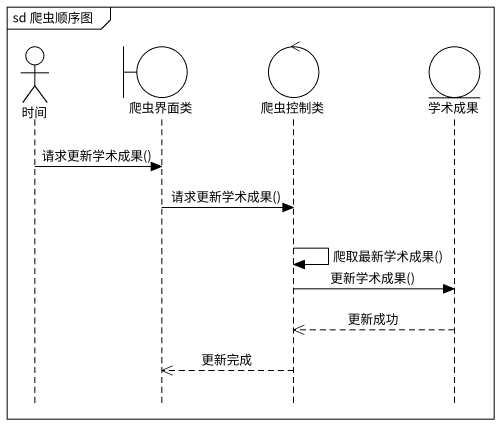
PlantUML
@startuml
mainframe sd 爬虫顺序图
hide footbox
actor 时间
boundary 爬虫界面类
control 爬虫控制类
entity 学术成果

时间 -> 爬虫界面类 : 请求更新学术成果()
爬虫界面类 -> 爬虫控制类 : 请求更新学术成果()
爬虫控制类 -> 爬虫控制类 : 爬取最新学术成果()
爬虫控制类 -> 学术成果 : 更新学术成果()
学术成果 -->> 爬虫控制类 : 更新成功
爬虫控制类 -->> 爬虫界面类 : 更新完成
@enduml
